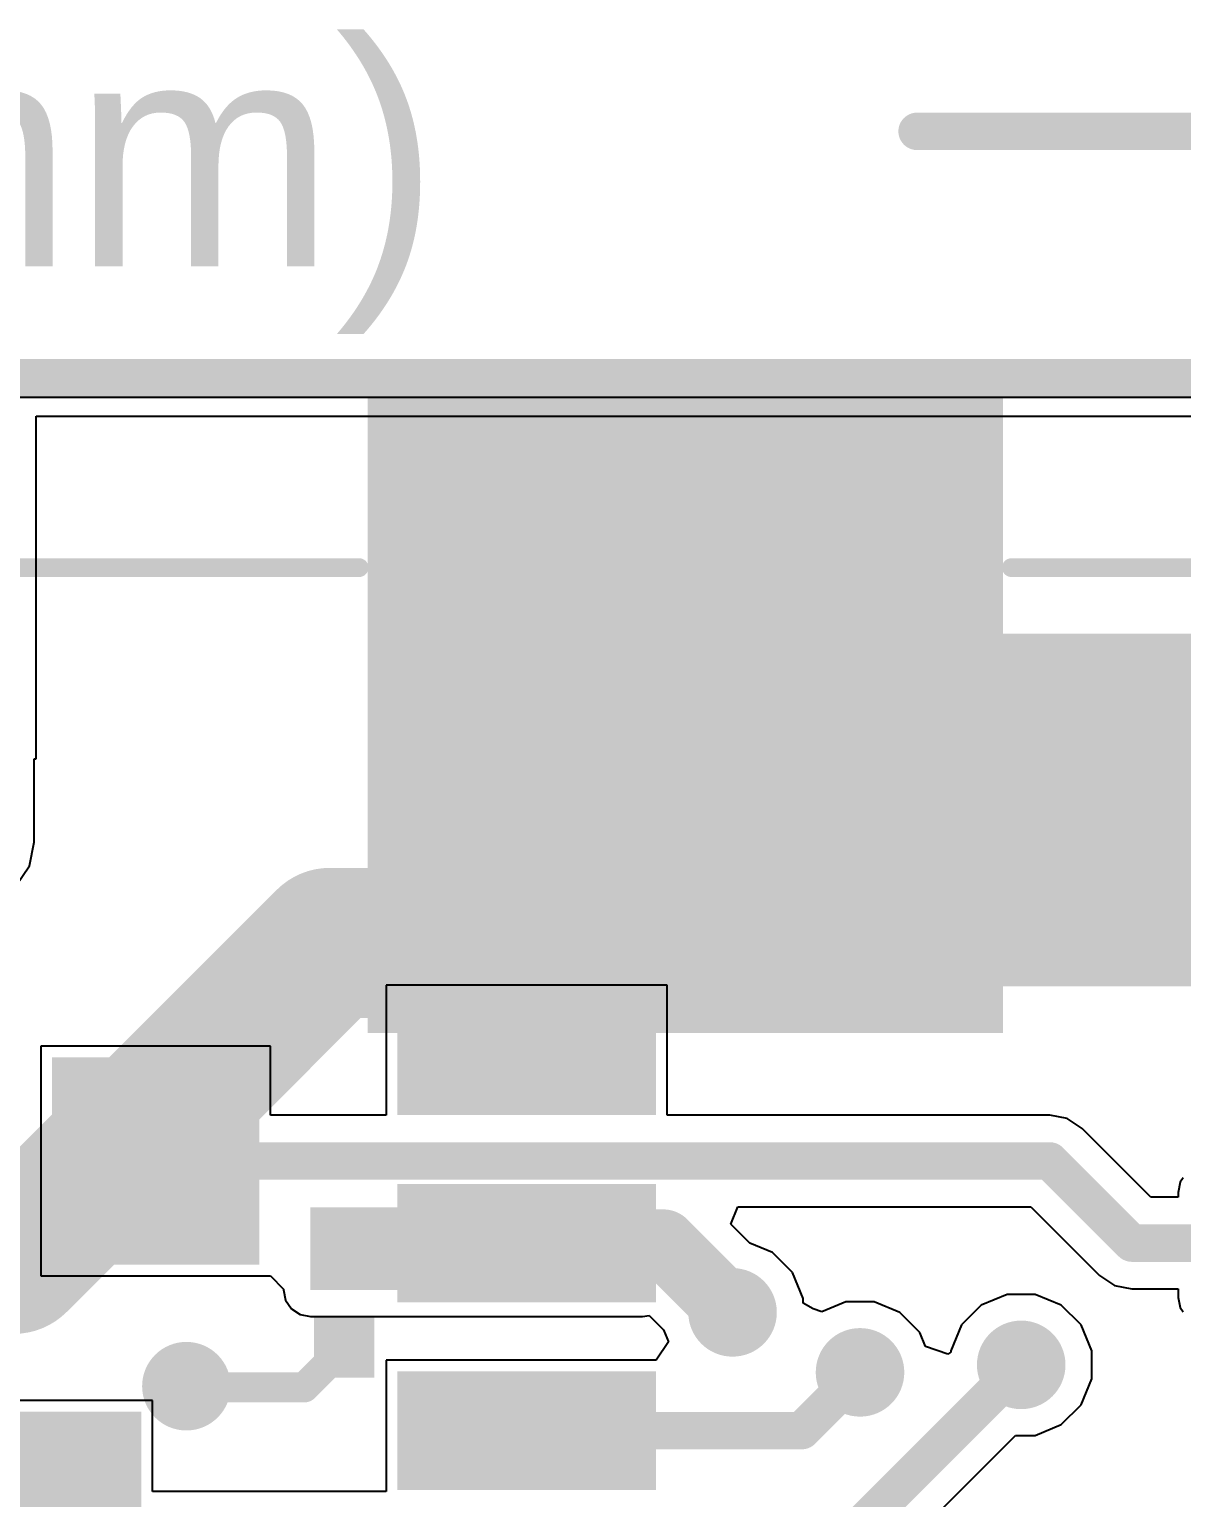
# Model space of a CAD drawing. Header units: millimetres. Extents: x -6 to 37.5, y -2.1 to 28.8.
# Drawn here: x 18.53 to 26.33, y 18.81 to 28.76 of the extents above; entities that cross this region are included whole.
import ezdxf

# ---------------------------------------------------------------- set-up
doc = ezdxf.new("R2010")
doc.units = ezdxf.units.MM
for name, color, linetype in [('BottomLayer', 5, 'Continuous'), ('BottomPaste', 16, 'Continuous'), ('BottomSolder', 6, 'Continuous'), ('Mechanical2', 216, 'Continuous'), ('TopLayer', 1, 'Continuous'), ('TopOverlay', 2, 'Continuous'), ('TopPaste', 8, 'Continuous'), ('TopSolder', 216, 'Continuous'), ('ViaHoleLayer', 16, 'Continuous')]:
    doc.layers.add(name, color=color, linetype=linetype)
doc.styles.add('Arial', font='', dxfattribs={"height": 0.2})
doc.styles.get('Arial').set_extended_font_data('Arial')

# ---------------------------------------------------------------- blocks, each defined once
blk = doc.blocks.new('SOIC_8_0_154___3_90___W______B_17')
at = {"layer": 'BottomLayer'}
for points in [[(-1.9249898, 2.20498416), (-1.9249898, 1.60498536), (-3.47498924, 1.60498536), (-3.47498924, 2.20498416)], [(3.474999399999999, 2.20498416), (3.474999399999999, 1.60498536), (1.92499996, 1.60498536), (1.92499996, 2.20498416)], [(-1.9249898, 0.93498416), (-1.9249898, 0.33498536), (-3.47498924, 0.33498536), (-3.47498924, 0.93498416)], [(3.474999399999999, 0.93498416), (3.474999399999999, 0.33498536), (1.92499996, 0.33498536), (1.92499996, 0.93498416)], [(-1.9249898, -0.33501584), (-1.9249898, -0.9350146399999999), (-3.47498924, -0.9350146399999999), (-3.47498924, -0.33501584)], [(3.474999399999999, -0.33501584), (3.474999399999999, -0.9350146399999999), (1.92499996, -0.9350146399999999), (1.92499996, -0.33501584)], [(-1.9249898, -1.60501584), (-1.9249898, -2.20501464), (-3.47498924, -2.20501464), (-3.47498924, -1.60501584)], [(3.474999399999999, -1.60501584), (3.474999399999999, -2.20501464), (1.92499996, -2.20501464), (1.92499996, -1.60501584)]]:
    blk.add_hatch(color=5, dxfattribs=at).paths.add_polyline_path(points)
at = {"layer": 'BottomPaste'}
for points in [[(-1.9249898, 2.20498416), (-1.9249898, 1.60498536), (-3.47498924, 1.60498536), (-3.47498924, 2.20498416)], [(3.474999399999999, 2.20498416), (3.474999399999999, 1.60498536), (1.92499996, 1.60498536), (1.92499996, 2.20498416)], [(-1.9249898, 0.93498416), (-1.9249898, 0.33498536), (-3.47498924, 0.33498536), (-3.47498924, 0.93498416)], [(3.474999399999999, 0.93498416), (3.474999399999999, 0.33498536), (1.92499996, 0.33498536), (1.92499996, 0.93498416)], [(-1.9249898, -0.33501584), (-1.9249898, -0.9350146399999999), (-3.47498924, -0.9350146399999999), (-3.47498924, -0.33501584)], [(3.474999399999999, -0.33501584), (3.474999399999999, -0.9350146399999999), (1.92499996, -0.9350146399999999), (1.92499996, -0.33501584)], [(-1.9249898, -1.60501584), (-1.9249898, -2.20501464), (-3.47498924, -2.20501464), (-3.47498924, -1.60501584)], [(3.474999399999999, -1.60501584), (3.474999399999999, -2.20501464), (1.92499996, -2.20501464), (1.92499996, -1.60501584)]]:
    blk.add_hatch(color=16, dxfattribs=at).paths.add_polyline_path(points)
at = {"layer": 'BottomSolder'}
for points in [[(-1.8233898, 2.30658416), (-1.8233898, 1.50338536), (-3.57658924, 1.50338536), (-3.57658924, 2.30658416)], [(3.5765994, 2.30658416), (3.5765994, 1.50338536), (1.82339996, 1.50338536), (1.82339996, 2.30658416)], [(-1.8233898, 1.03658416), (-1.8233898, 0.2333853600000001), (-3.57658924, 0.2333853599999999), (-3.57658924, 1.03658416)], [(3.5765994, 1.03658416), (3.5765994, 0.2333853600000001), (1.82339996, 0.2333853599999999), (1.82339996, 1.03658416)], [(-1.8233898, -0.2334158399999999), (-1.8233898, -1.03661464), (-3.57658924, -1.03661464), (-3.57658924, -0.23341584)], [(3.5765994, -0.2334158399999999), (3.5765994, -1.03661464), (1.82339996, -1.03661464), (1.82339996, -0.23341584)], [(-1.8233898, -1.50341584), (-1.8233898, -2.30661464), (-3.57658924, -2.30661464), (-3.57658924, -1.50341584)], [(3.5765994, -1.50341584), (3.5765994, -2.30661464), (1.82339996, -2.30661464), (1.82339996, -1.50341584)]]:
    blk.add_hatch(color=6, dxfattribs=at).paths.add_polyline_path(points)
blk = doc.blocks.new('CAP_0201_B_29')
at = {"layer": 'BottomLayer'}
for points in [[(-0.45001688, 0.14997938), (-0.15001748, 0.14997938), (-0.15001748, -0.15002002), (-0.45001688, -0.15002002)], [(0.14998192, 0.14997938), (0.44998132, 0.14997938), (0.44998132, -0.15002002), (0.14998192, -0.15002002)]]:
    blk.add_hatch(color=5, dxfattribs=at).paths.add_polyline_path(points)
at = {"layer": 'BottomPaste'}
for points in [[(-0.45001688, 0.14997938), (-0.15001748, 0.14997938), (-0.15001748, -0.15002002), (-0.45001688, -0.15002002)], [(0.14998192, 0.14997938), (0.44998132, 0.14997938), (0.44998132, -0.15002002), (0.14998192, -0.15002002)]]:
    blk.add_hatch(color=16, dxfattribs=at).paths.add_polyline_path(points)
at = {"layer": 'BottomSolder'}
for points in [[(-0.50501804, 0.20498054), (-0.09501632, 0.20498054), (-0.09501632, -0.20502118), (-0.50501804, -0.20502118)], [(0.09498076, 0.20498054), (0.50498248, 0.20498054), (0.50498248, -0.20502118), (0.09498076, -0.20502118)]]:
    blk.add_hatch(color=6, dxfattribs=at).paths.add_polyline_path(points)
blk = doc.blocks.new('TC33X_2_104E__B_59')
at = {"layer": 'BottomLayer'}
for points in [[(-0.5999797499999999, 0.5999822899999999), (0.60002039, 0.5999822899999999), (0.60002039, -0.60001785), (-0.5999797499999999, -0.60001785)], [(1.40001625, 0.5999822899999999), (2.60001639, 0.5999822899999999), (2.60001639, -0.60001785), (1.40001625, -0.60001785)], [(0.20001865, -1.79997481), (1.80001799, -1.79997481), (1.80001799, -3.299974349999999), (0.20001865, -3.299974349999999)]]:
    blk.add_hatch(color=5, dxfattribs=at).paths.add_polyline_path(points)
at = {"layer": 'BottomPaste'}
for points in [[(-0.5999797499999999, 0.5999822899999999), (0.60002039, 0.5999822899999999), (0.60002039, -0.60001785), (-0.5999797499999999, -0.60001785)], [(1.40001625, 0.5999822899999999), (2.60001639, 0.5999822899999999), (2.60001639, -0.60001785), (1.40001625, -0.60001785)], [(0.20001865, -1.79997481), (1.80001799, -1.79997481), (1.80001799, -3.299974349999999), (0.20001865, -3.299974349999999)]]:
    blk.add_hatch(color=16, dxfattribs=at).paths.add_polyline_path(points)
at = {"layer": 'BottomSolder'}
for points in [[(-0.70157975, 0.7015822899999999), (0.70162039, 0.7015822899999999), (0.70162039, -0.70161785), (-0.70157975, -0.70161785)], [(1.29841625, 0.7015822899999999), (2.70161639, 0.7015822899999999), (2.70161639, -0.70161785), (1.29841625, -0.70161785)], [(0.09841865, -1.69837481), (1.90161799, -1.69837481), (1.90161799, -3.40157435), (0.09841865, -3.40157435)]]:
    blk.add_hatch(color=6, dxfattribs=at).paths.add_polyline_path(points)
blk = doc.blocks.new('SMMS1050_470M_76')
at = {"layer": 'TopLayer'}
blk.add_hatch(color=1, dxfattribs=at).paths.add_polyline_path([(-6.799985129999999, 2.05002003), (-2.69998571, 2.05002003), (-2.69998571, -2.04997939), (-6.799985129999999, -2.04997939)])
at = {"layer": 'TopPaste'}
blk.add_hatch(color=8, dxfattribs=at).paths.add_polyline_path([(-6.799985129999999, 2.05002003), (-2.69998571, 2.05002003), (-2.69998571, -2.04997939), (-6.799985129999999, -2.04997939)])
at = {"layer": 'TopSolder'}
blk.add_hatch(color=216, dxfattribs=at).paths.add_polyline_path([(-6.901585129999999, 2.15162003), (-2.59838571, 2.15162003), (-2.59838571, -2.15157939), (-6.901585129999999, -2.15157939)])
at = {"layer": 'TopOverlay', "const_width": 0.127}
for points in [[(-5.74998342, 2.20982032), (-5.74998342, 5.000010319999999)], [(-5.74998342, -5.00002048), (-5.74998342, -2.20977968)]]:
    blk.add_lwpolyline(points, dxfattribs=at)
at = {"layer": 'TopOverlay', "const_width": 0.0635}
for points in [[(-5.78173342, 2.20982032, 1), (-5.71823342, 2.20982032, 1)], [(-5.78173342, -2.20977968, 1), (-5.71823342, -2.20977968, 1)]]:
    blk.add_lwpolyline(points, format="xyb", close=True, dxfattribs=at)

msp = doc.modelspace()

# ---------------------------------------------------------------- hatches: boundary and pattern name
at = {"layer": 'BottomLayer'}
msp.add_hatch(color=5, dxfattribs=at).paths.add_polyline_path([(20.43143996, 20.2184), (22.6822, 20.2184), (22.6822, 20.7772), (20.43143996, 20.7772)])
h = msp.add_hatch(color=5, dxfattribs=at)
edge = h.paths.add_edge_path()
edge.add_arc((23.2918, 20.066), 0.2999994, 0, 360)
h = msp.add_hatch(color=5, dxfattribs=at)
edge = h.paths.add_edge_path()
edge.add_arc((25.2476, 19.7104), 0.2999994, 0, 360)
h = msp.add_hatch(color=5, dxfattribs=at)
edge = h.paths.add_edge_path()
edge.add_arc((24.1554, 19.6596), 0.2999994, 0, 360)
h = msp.add_hatch(color=5, dxfattribs=at)
edge = h.paths.add_edge_path()
edge.add_arc((19.59139592, 19.5658994), 0.2999994, 0, 360)
at = {"layer": 'TopLayer'}
msp.add_hatch(color=1, dxfattribs=at).paths.add_polyline_path([(21.6154, 22.2758), (31.369, 22.2758), (31.369, 24.6634), (21.6154, 24.6634)])
h = msp.add_hatch(color=1, dxfattribs=at)
edge = h.paths.add_edge_path()
edge.add_arc((23.2918, 20.066), 0.2999994, 0, 360)
h = msp.add_hatch(color=1, dxfattribs=at)
edge = h.paths.add_edge_path()
edge.add_arc((25.2476, 19.7104), 0.2999994, 0, 360)
h = msp.add_hatch(color=1, dxfattribs=at)
edge = h.paths.add_edge_path()
edge.add_arc((24.1554, 19.6596), 0.2999994, 0, 360)
h = msp.add_hatch(color=1, dxfattribs=at)
edge = h.paths.add_edge_path()
edge.add_arc((19.59139592, 19.5658994), 0.2999994, 0, 360)
at = {"layer": 'ViaHoleLayer'}
h = msp.add_hatch(color=16, dxfattribs=at)
edge = h.paths.add_edge_path()
edge.add_arc((23.2918, 20.066), 0.1499997, 0, 360)
h = msp.add_hatch(color=16, dxfattribs=at)
edge = h.paths.add_edge_path()
edge.add_arc((24.1554, 19.6596), 0.1499997, 0, 360)
h = msp.add_hatch(color=16, dxfattribs=at)
edge = h.paths.add_edge_path()
edge.add_arc((25.2476, 19.7104), 0.1499997, 0, 360)
h = msp.add_hatch(color=16, dxfattribs=at)
edge = h.paths.add_edge_path()
edge.add_arc((19.59139592, 19.5658994), 0.1499997, 0, 360)

# ---------------------------------------------------------------- linework, layer by layer
at = {"layer": 'BottomLayer'}
for p, q in [((18.57278226, 23.81577914), (18.57278226, 26.1382383)), ((18.57278226, 26.1382383), (37.11425648, 26.1382383)), ((18.55934566, 23.25038276), (18.55934566, 23.81577914)), ((18.55934566, 23.81577914), (18.57278226, 23.81577914)), ((18.52780394, 23.0918131), (18.55934566, 23.25038276)), ((18.43798192, 22.9573836), (18.52780394, 23.0918131)), ((22.84981968, 22.28296788), (20.94422024, 22.28296788)), ((20.94422024, 22.28296788), (20.94422024, 21.40260642)), ((22.84981968, 21.40260642), (22.84981968, 22.28296788)), ((20.16123476, 21.86963368), (18.60563716, 21.86963368)), ((18.60563716, 21.86963368), (18.60563716, 20.31403608)), ((20.16123476, 21.40260642), (20.16123476, 21.86963368)), ((20.94422024, 21.40260642), (20.16123476, 21.40260642)), ((25.44096512, 21.40260642), (22.84981968, 21.40260642)), ((25.559893, 21.3789514), (25.44096512, 21.40260642)), ((25.66071322, 21.31158298), (25.559893, 21.3789514)), ((26.12635618, 20.84594002), (25.66071322, 21.31158298)), ((26.32471748, 20.94817248), (26.31091766, 20.8788)), ((26.34420944, 20.97734438), (26.32471748, 20.94817248)), ((26.31091766, 20.84594002), (26.12635618, 20.84594002)), ((26.31091766, 20.8788), (26.31091766, 20.84594002)), ((23.28006774, 20.66373058), (23.32867064, 20.78106334)), ((23.32867064, 20.78106334), (25.31224046, 20.78106334)), ((25.31224046, 20.78106334), (25.77788342, 20.31542038)), ((23.40930294, 20.53449538), (23.28006774, 20.66373058)), ((23.56245224, 20.47105888), (23.40930294, 20.53449538)), ((23.69685888, 20.33665224), (23.56245224, 20.47105888)), ((18.60563716, 20.31403608), (20.16123222, 20.31403608)), ((20.16123222, 20.31403608), (20.25015762, 20.22386862)), ((23.7695994, 20.16103918), (23.69685888, 20.33665224)), ((25.77788342, 20.31542038), (25.87870364, 20.24805196)), ((20.25015762, 20.22386862), (20.25015762, 20.2184)), ((20.25015762, 20.2184), (20.26395744, 20.14902752)), ((25.87870364, 20.24805196), (25.99763152, 20.22439694)), ((25.99763152, 20.22439694), (26.31091766, 20.22439694)), ((26.31091766, 20.22439694), (26.31091766, 20.1676)), ((20.26395744, 20.14902752), (20.30325378, 20.09021382)), ((23.7695994, 20.12911646), (23.7695994, 20.16103918)), ((23.83846134, 20.09056942), (23.7695994, 20.12911646)), ((24.06036082, 20.1373994), (23.8965994, 20.0695687)), ((24.25043918, 20.1373994), (24.06036082, 20.1373994)), ((24.42605224, 20.06465888), (24.25043918, 20.1373994)), ((24.97694776, 20.11545888), (24.84254112, 19.98105224)), ((25.15256082, 20.1881994), (24.97694776, 20.11545888)), ((25.34263918, 20.1881994), (25.15256082, 20.1881994)), ((25.51825224, 20.11545888), (25.34263918, 20.1881994)), ((25.65265888, 19.98105224), (25.51825224, 20.11545888)), ((26.31091766, 20.1676), (26.32471748, 20.09822752)), ((26.32471748, 20.09822752), (26.34420944, 20.06905562)), ((20.30325378, 20.09021382), (20.36206748, 20.05091748)), ((20.36206748, 20.05091748), (20.43143996, 20.03711766)), ((20.43143996, 20.03711766), (22.6822, 20.03711766)), ((22.6822, 20.03711766), (22.7259769, 20.04582478)), ((22.7259769, 20.04582478), (22.82330462, 19.94849706)), ((23.8965994, 20.0695687), (23.83846134, 20.09056942)), ((24.56045888, 19.93025224), (24.42605224, 20.06465888)), ((22.82330462, 19.94849706), (22.85707646, 19.86696306)), ((24.59984412, 19.83516734), (24.56045888, 19.93025224)), ((24.84254112, 19.98105224), (24.7698006, 19.80543918)), ((25.7253994, 19.80543918), (25.65265888, 19.98105224)), ((22.85707646, 19.86696306), (22.77318534, 19.74296788)), ((24.75053216, 19.78311258), (24.59984412, 19.83516734)), ((24.7698006, 19.7959853), (24.75053216, 19.78311258)), ((24.7698006, 19.80543918), (24.7698006, 19.7959853)), ((25.7253994, 19.61536082), (25.7253994, 19.80543918)), ((22.77318534, 19.74296788), (20.94422024, 19.74296788)), ((20.94422024, 19.74296788), (20.94422024, 18.85264962)), ((25.65265888, 19.43974776), (25.7253994, 19.61536082)), ((19.36123636, 19.46967658), (17.40563956, 19.46967658)), ((19.36123636, 18.85264962), (19.36123636, 19.46967658)), ((25.51825224, 19.30534112), (25.65265888, 19.43974776)), ((25.34263918, 19.2326006), (25.51825224, 19.30534112)), ((24.5989475, 18.6222513), (25.2092968, 19.2326006)), ((25.2092968, 19.2326006), (25.34263918, 19.2326006)), ((20.94422024, 18.85264962), (19.36123636, 18.85264962))]:
    msp.add_line(p, q, dxfattribs=at)
for points, const_width in [([(19.38343596, 21.09183488), (25.44096512, 21.09183488)], 0.254), ([(25.44096512, 21.09183488), (25.99763152, 20.53516848)], 0.254), ([(21.89701996, 20.53516848), (22.82263152, 20.53516848)], 0.4571999999999999), ([(22.82263152, 20.53516848), (23.2918, 20.066)], 0.4571999999999999), ([(25.99763152, 20.53516848), (27.29700915999999, 20.53516848)], 0.254), ([(20.38901942, 19.55716434), (20.66003996, 19.82818488)], 0.2032), ([(24.07907808, 18.54187808), (25.2476, 19.7104)], 0.254), ([(23.76096848, 19.26516848), (24.1554, 19.6596)], 0.254), ([(19.60796434, 19.55716434), (20.38901942, 19.55716434)], 0.2032), ([(21.89701996, 19.26516848), (23.76096848, 19.26516848)], 0.254)]:
    msp.add_lwpolyline(points, dxfattribs=dict(at, const_width=const_width))
for points, const_width in [([(19.31993596, 21.09183488, 1), (19.44693596, 21.09183488, 1)], 0.127), ([(25.37746512, 21.09183488, 1), (25.50446512, 21.09183488, 1)], 0.127), ([(25.37746512, 21.09183488, 1), (25.50446512, 21.09183488, 1)], 0.127), ([(21.78271996, 20.53516848, 1), (22.01131996, 20.53516848, 1)], 0.2286), ([(22.70833152, 20.53516848, 1), (22.93693152, 20.53516848, 1)], 0.2286), ([(22.70833152, 20.53516848, 1), (22.93693152, 20.53516848, 1)], 0.2286), ([(25.93413152, 20.53516848, 1), (26.06113152, 20.53516848, 1)], 0.127), ([(25.93413152, 20.53516848, 1), (26.06113152, 20.53516848, 1)], 0.127), ([(23.1775, 20.066, 1), (23.4061, 20.066, 1)], 0.2286), ([(20.60923996, 19.82818488, 1), (20.71083996, 19.82818488, 1)], 0.1016), ([(25.1841, 19.7104, 1), (25.3111, 19.7104, 1)], 0.127), ([(24.0919, 19.6596, 1), (24.2189, 19.6596, 1)], 0.127), ([(19.55716434, 19.55716434, 1), (19.65876434, 19.55716434, 1)], 0.1016), ([(20.33821942, 19.55716434, 1), (20.43981942, 19.55716434, 1)], 0.1016), ([(20.33821942, 19.55716434, 1), (20.43981942, 19.55716434, 1)], 0.1016), ([(21.83351996, 19.26516848, 1), (21.96051996, 19.26516848, 1)], 0.127), ([(23.69746848, 19.26516848, 1), (23.82446848, 19.26516848, 1)], 0.127), ([(23.69746848, 19.26516848, 1), (23.82446848, 19.26516848, 1)], 0.127)]:
    msp.add_lwpolyline(points, format="xyb", close=True, dxfattribs=dict(at, const_width=const_width))
at = {"layer": 'Mechanical2', "const_width": 0.254}
for points in [[(24.5423944, 28.067), (37.37323996, 28.067)], [(-2.00001124, 26.39718368), (37.37323996, 26.39718368)]]:
    msp.add_lwpolyline(points, dxfattribs=at)
at = {"layer": 'Mechanical2', "const_width": 0.127}
msp.add_lwpolyline([(24.4788944, 28.067, 1), (24.6058944, 28.067, 1)], format="xyb", close=True, dxfattribs=at)
at = {"layer": 'TopLayer'}
msp.add_line((28.0162, 26.2636), (17.8562, 26.2636), dxfattribs=at)
for points, const_width in [([(21.42943898, 22.5693859), (22.97143996, 24.11138688)], 1.016), ([(22.97143996, 24.11138688), (23.28304716, 23.79977968)], 0.635), ([(23.28304716, 23.79977968), (29.97198476, 23.79977968)], 0.635), ([(18.42158368, 20.42818368), (20.5627859, 22.5693859)], 1.016), ([(20.5627859, 22.5693859), (21.42943898, 22.5693859)], 1.016), ([(16.3068, 20.42818368), (18.42158368, 20.42818368)], 1.016)]:
    msp.add_lwpolyline(points, dxfattribs=dict(at, const_width=const_width))
for points, const_width in [([(22.71743996, 24.11138688, 1), (23.22543996, 24.11138688, 1)], 0.508), ([(22.81268996, 24.11138688, 1), (23.13018996, 24.11138688, 1)], 0.3175), ([(23.12429716, 23.79977968, 1), (23.44179716, 23.79977968, 1)], 0.3175), ([(23.12429716, 23.79977968, 1), (23.44179716, 23.79977968, 1)], 0.3175), ([(20.3087859, 22.5693859, 1), (20.8167859, 22.5693859, 1)], 0.508), ([(20.3087859, 22.5693859, 1), (20.8167859, 22.5693859, 1)], 0.508), ([(21.17543898, 22.5693859, 1), (21.68343898, 22.5693859, 1)], 0.508), ([(21.17543898, 22.5693859, 1), (21.68343898, 22.5693859, 1)], 0.508), ([(18.16758368, 20.42818368, 1), (18.67558368, 20.42818368, 1)], 0.508), ([(18.16758368, 20.42818368, 1), (18.67558368, 20.42818368, 1)], 0.508)]:
    msp.add_lwpolyline(points, format="xyb", close=True, dxfattribs=dict(at, const_width=const_width))

# ---------------------------------------------------------------- block references
for name, p, rotation in [('SMMS1050_470M_76', (22.97141964, 19.36140146), 270), ('SOIC_8_0_154___3_90___W______B_17', (24.59701964, 19.90015324), 180), ('CAP_0201_B_29', (20.66001964, 20.12820206), 90)]:
    msp.add_blockref(name, p, dxfattribs=dict(rotation=rotation))
msp.add_blockref('TC33X_2_104E__B_59', (17.38341964, 21.09185266))

# ---------------------------------------------------------------- texts
at = {"layer": 'Mechanical2', "style": 'Arial'}
msp.add_text('39.37 (mm)', height=1.524, dxfattribs=at).set_placement((10.42443178, 27.15284638))

doc.saveas('drawing.dxf')
